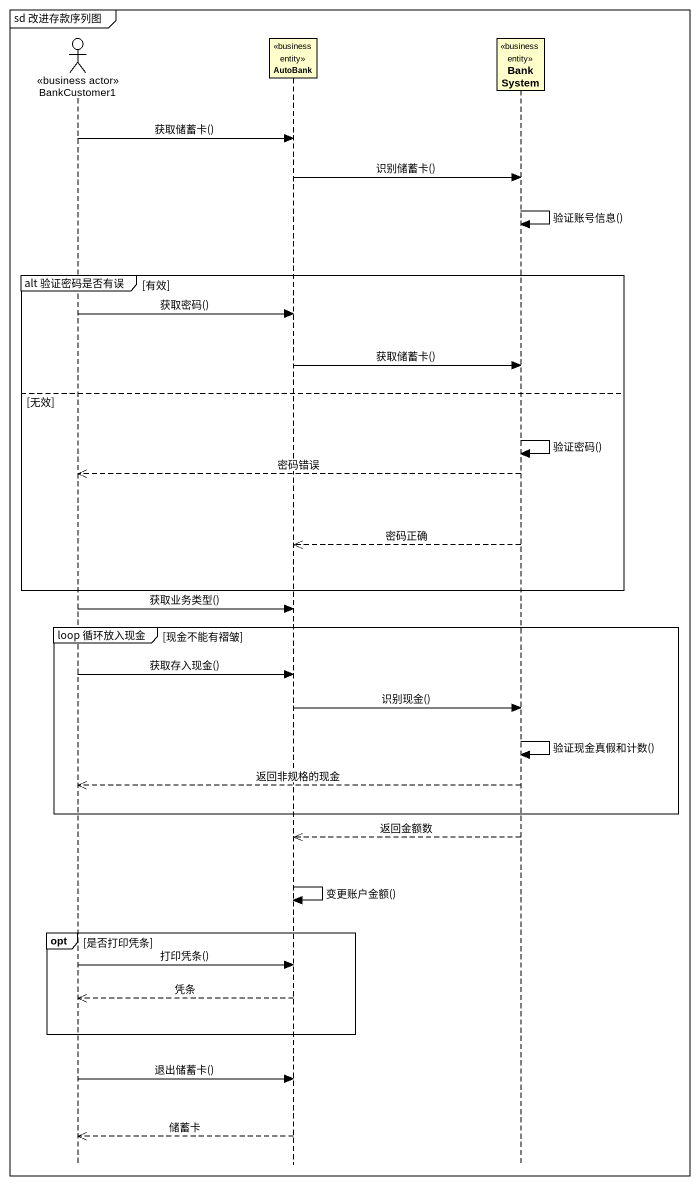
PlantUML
@startuml
mainframe sd 改进存款序列图
hide footbox
actor BankCustomer1 <<business actor>>
participant AutoBank <<business entity>>
participant BankSystem <<business entity>>

BankCustomer1 -> AutoBank : 获取储蓄卡()
AutoBank -> BankSystem : 识别储蓄卡()
BankSystem -> BankSystem : 验证账号信息()
group alt 验证密码是否有误 [有效]
  BankCustomer1 -> AutoBank : 获取密码()
  AutoBank -> BankSystem : 获取储蓄卡()
else 无效
  BankSystem -> BankSystem : 验证密码()
  BankSystem -->> BankCustomer1 : 密码错误
  BankSystem -->> AutoBank : 密码正确
end
BankCustomer1 -> AutoBank : 获取业务类型()
group loop 循环放入现金 [现金不能有褶皱]
  BankCustomer1 -> AutoBank : 获取存入现金()
  AutoBank -> BankSystem : 识别现金()
  BankSystem -> BankSystem : 验证现金真假和计数()
  BankSystem -->> BankCustomer1 : 返回非规格的现金
end
BankSystem -->> AutoBank : 返回金额数
AutoBank -> AutoBank : 变更账户金额()
opt 是否打印凭条
  BankCustomer1 -> AutoBank : 打印凭条()
  AutoBank -->> BankCustomer1 : 凭条
end
BankCustomer1 -> AutoBank : 退出储蓄卡()
AutoBank -->> BankCustomer1 : 储蓄卡
@enduml
